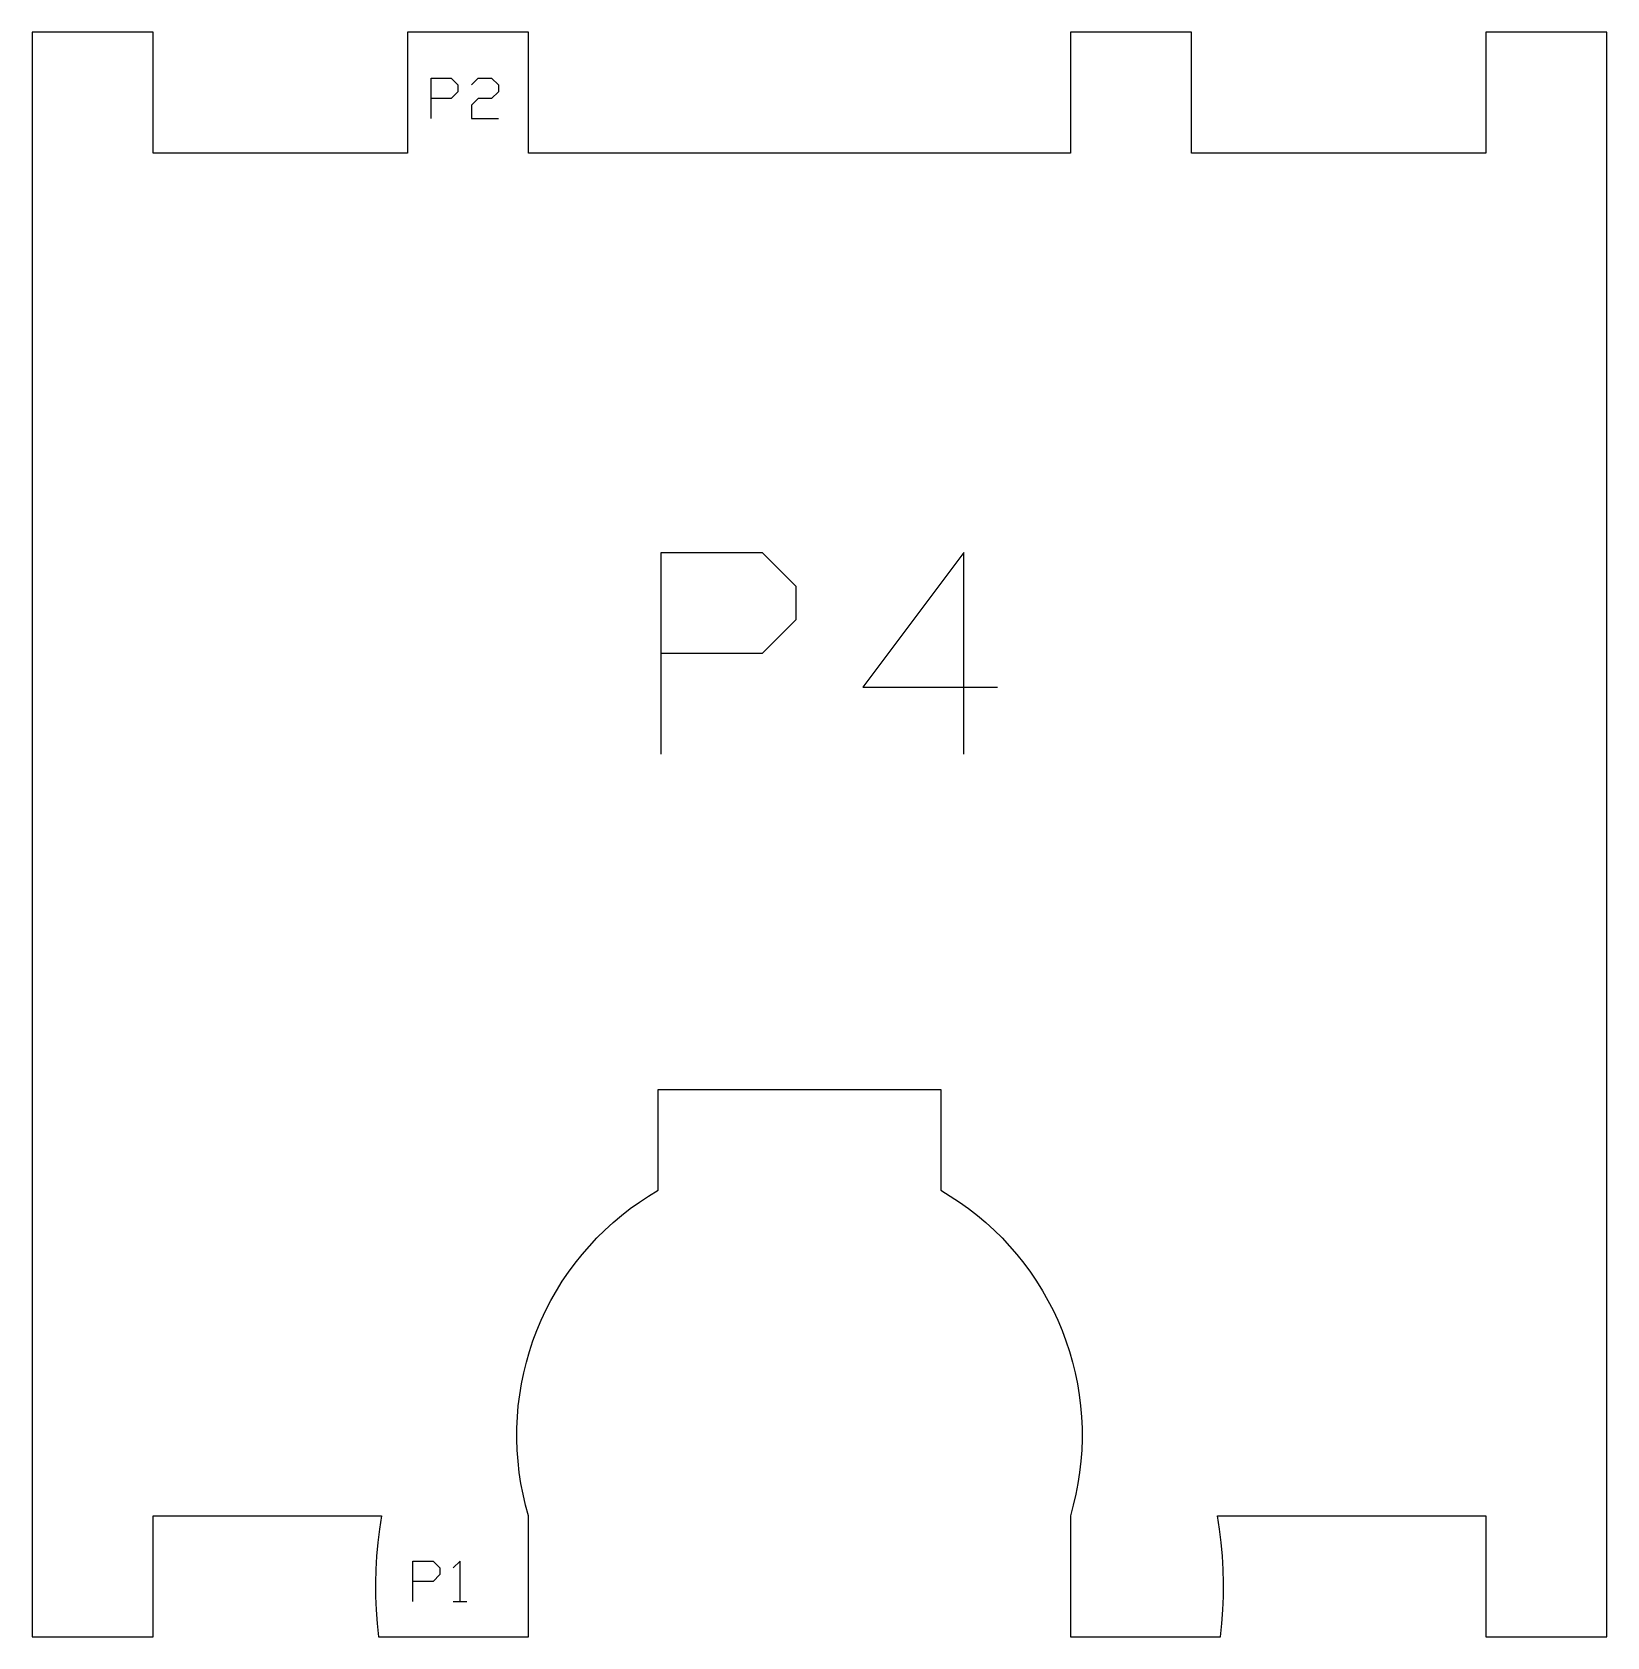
# Model space of a CAD drawing. Extents: x 14.6 to 92.6, y 10.9 to 90.4.
import ezdxf

# ---------------------------------------------------------------- set-up
doc = ezdxf.new("R2010")
doc.units = 0
doc.header["$MEASUREMENT"] = 0

msp = doc.modelspace()

# ---------------------------------------------------------------- linework, layer by layer
for p, q in [((20.579, 90.365), (14.579, 90.365)), ((14.579, 90.365), (14.579, 10.865)), ((20.579, 84.365), (20.579, 90.365)), ((39.171, 90.365), (33.171, 90.365)), ((33.171, 90.365), (33.171, 84.365)), ((39.171, 84.365), (39.171, 90.365)), ((72.003, 90.365), (66.003, 90.365)), ((66.003, 90.365), (66.003, 84.365)), ((72.003, 84.365), (72.003, 90.365)), ((86.579, 90.365), (86.579, 84.365)), ((92.579, 90.365), (86.579, 90.365)), ((92.579, 10.865), (92.579, 90.365)), ((33.171, 84.365), (20.579, 84.365)), ((66.003, 84.365), (39.171, 84.365)), ((86.579, 84.365), (72.003, 84.365)), ((45.587, 32.989), (45.587, 37.989)), ((45.587, 37.989), (59.587, 37.989)), ((59.587, 37.989), (59.587, 32.989)), ((44.656, 32.402), (45.116, 32.705)), ((45.116, 32.705), (45.587, 32.989)), ((59.587, 32.989), (60.058, 32.705)), ((60.058, 32.705), (60.518, 32.402)), ((43.774, 31.743), (44.209, 32.081)), ((44.209, 32.081), (44.656, 32.402)), ((60.518, 32.402), (60.965, 32.081)), ((60.965, 32.081), (61.4, 31.743)), ((42.555, 30.63), (42.947, 31.017)), ((42.947, 31.017), (43.353, 31.388)), ((43.353, 31.388), (43.774, 31.743)), ((61.4, 31.743), (61.821, 31.388)), ((61.821, 31.388), (62.227, 31.017)), ((62.227, 31.017), (62.619, 30.63)), ((41.819, 29.812), (42.179, 30.228)), ((42.179, 30.228), (42.555, 30.63)), ((62.619, 30.63), (62.995, 30.228)), ((62.995, 30.228), (63.355, 29.812)), ((41.476, 29.382), (41.819, 29.812)), ((63.355, 29.812), (63.698, 29.382)), ((40.841, 28.482), (41.149, 28.938)), ((41.149, 28.938), (41.476, 29.382)), ((63.698, 29.382), (64.025, 28.938)), ((64.025, 28.938), (64.333, 28.482)), ((40.279, 27.536), (40.551, 28.015)), ((40.551, 28.015), (40.841, 28.482)), ((64.333, 28.482), (64.624, 28.015)), ((64.624, 28.015), (64.895, 27.536)), ((39.793, 26.549), (40.026, 27.047)), ((40.026, 27.047), (40.279, 27.536)), ((64.895, 27.536), (65.148, 27.047)), ((65.148, 27.047), (65.381, 26.549)), ((39.579, 26.041), (39.793, 26.549)), ((65.381, 26.549), (65.595, 26.041)), ((39.213, 25.003), (39.386, 25.526)), ((39.386, 25.526), (39.579, 26.041)), ((65.595, 26.041), (65.788, 25.526)), ((65.788, 25.526), (65.961, 25.003)), ((39.06, 24.474), (39.213, 25.003)), ((65.961, 25.003), (66.114, 24.474)), ((38.819, 23.4), (38.929, 23.94)), ((38.929, 23.94), (39.06, 24.474)), ((66.114, 24.474), (66.245, 23.94)), ((66.245, 23.94), (66.356, 23.4)), ((38.73, 22.857), (38.819, 23.4)), ((66.356, 23.4), (66.445, 22.857)), ((38.616, 21.762), (38.662, 22.311)), ((38.662, 22.311), (38.73, 22.857)), ((66.445, 22.857), (66.512, 22.311)), ((66.512, 22.311), (66.558, 21.762)), ((38.591, 21.212), (38.616, 21.762)), ((66.558, 21.762), (66.583, 21.212)), ((38.589, 20.662), (38.591, 21.212)), ((66.583, 21.212), (66.586, 20.662)), ((38.607, 20.112), (38.589, 20.662)), ((38.648, 19.563), (38.607, 20.112)), ((66.567, 20.112), (66.526, 19.563)), ((66.586, 20.662), (66.567, 20.112)), ((38.71, 19.016), (38.648, 19.563)), ((66.526, 19.563), (66.464, 19.016)), ((38.793, 18.472), (38.71, 19.016)), ((38.898, 17.931), (38.793, 18.472)), ((66.381, 18.472), (66.276, 17.931)), ((66.464, 19.016), (66.381, 18.472)), ((39.024, 17.395), (38.898, 17.931)), ((66.276, 17.931), (66.15, 17.395)), ((20.579, 10.865), (20.579, 16.865)), ((20.579, 16.865), (31.881, 16.865)), ((31.881, 16.865), (31.78, 16.203)), ((39.171, 16.865), (39.024, 17.395)), ((39.171, 10.865), (39.171, 16.865)), ((66.15, 17.395), (66.003, 16.865)), ((66.003, 16.865), (66.003, 10.865)), ((73.394, 16.203), (73.293, 16.865)), ((73.293, 16.865), (86.579, 16.865)), ((86.579, 16.865), (86.579, 10.865)), ((31.78, 16.203), (31.7, 15.539)), ((73.474, 15.539), (73.394, 16.203)), ((31.7, 15.539), (31.641, 14.873)), ((73.533, 14.873), (73.474, 15.539)), ((31.641, 14.873), (31.604, 14.204)), ((73.57, 14.204), (73.533, 14.873)), ((31.604, 14.204), (31.588, 13.536)), ((31.588, 13.536), (31.593, 12.866)), ((73.586, 13.536), (73.57, 14.204)), ((73.581, 12.866), (73.586, 13.536)), ((31.593, 12.866), (31.619, 12.198)), ((73.555, 12.198), (73.581, 12.866)), ((31.619, 12.198), (31.667, 11.53)), ((73.507, 11.53), (73.555, 12.198)), ((31.667, 11.53), (31.736, 10.865)), ((73.438, 10.865), (73.507, 11.53)), ((14.579, 10.865), (20.579, 10.865)), ((31.736, 10.865), (39.171, 10.865)), ((66.003, 10.865), (73.438, 10.865)), ((86.579, 10.865), (92.579, 10.865))]:
    msp.add_line(p, q)
at = {"color": 1, "linetype": 'Continuous'}
msp.add_line((35.442, 12.615), (36.109, 12.615), dxfattribs=at)
for points in [[(34.34, 86.081), (34.34, 88.081), (35.34, 88.081), (35.673, 87.748), (35.673, 87.414), (35.34, 87.081), (34.34, 87.081)], [(36.34, 87.748), (36.673, 88.081), (37.34, 88.081), (37.673, 87.748), (37.673, 87.414), (37.34, 87.081), (36.673, 87.081), (36.34, 86.748), (36.34, 86.081), (37.673, 86.081)], [(45.733, 54.588), (45.733, 64.588), (50.733, 64.588), (52.4, 62.922), (52.4, 61.255), (50.733, 59.588), (45.733, 59.588)], [(60.733, 54.588), (60.733, 64.588), (55.733, 57.922), (62.4, 57.922)], [(33.442, 12.615), (33.442, 14.615), (34.442, 14.615), (34.775, 14.282), (34.775, 13.949), (34.442, 13.615), (33.442, 13.615)], [(35.775, 12.615), (35.775, 14.615), (35.442, 14.282)]]:
    msp.add_lwpolyline(points, dxfattribs=at)

doc.saveas('drawing.dxf')
